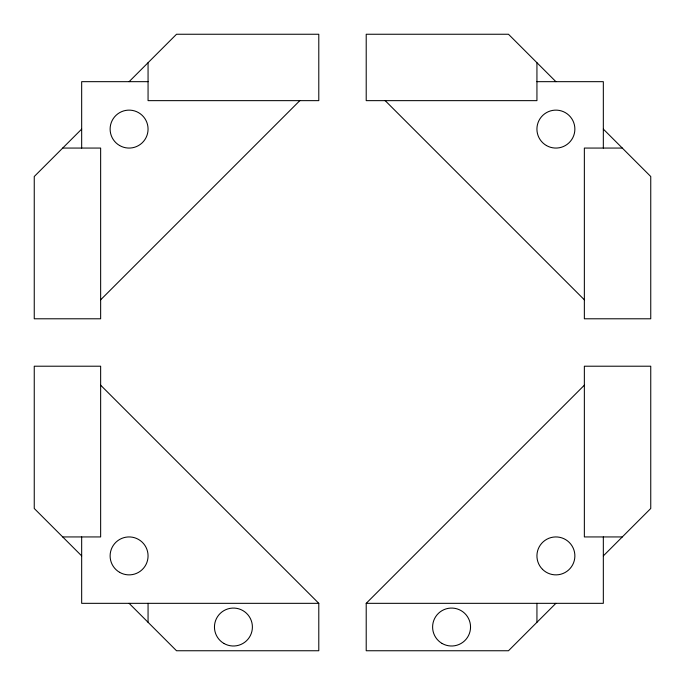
<?xml version="1.0" encoding="UTF-8"?>
<svg xmlns="http://www.w3.org/2000/svg" width="685" height="685" viewBox="0 0 685 685"><rect width="100%" height="100%" fill="white"/><g stroke="black" fill="none" stroke-linecap="round" stroke-linejoin="round"><path stroke-width="1.03" d="M81.669 129.097L34.25 176.516L34.25 318.79L100.644 318.79L100.644 148.063L62.703 148.063M129.097 81.669L176.516 34.25L318.79 34.25L318.79 100.644L148.063 100.644L148.063 62.703M100.549 299.91L299.91 100.549M555.903 603.331L508.484 650.75L366.21 650.75L366.21 603.331L584.451 385.09M603.331 555.903L650.75 508.484L650.75 366.21L584.356 366.21L584.356 536.937L622.297 536.937M148.063 81.669L81.669 81.669L81.669 148.063M536.937 81.669L603.331 81.669L603.331 148.063M622.297 148.063L584.356 148.063L584.356 318.79L650.75 318.79L650.75 176.516L603.331 129.097M62.703 536.937L100.644 536.937L100.644 366.21L34.25 366.21L34.25 508.484L81.669 555.903M129.097 603.331L176.516 650.75L318.79 650.75L318.79 603.331L81.669 603.331L81.669 536.937M366.21 603.331L603.331 603.331L603.331 536.937M555.903 81.669L508.484 34.25L366.21 34.25L366.21 100.644L536.937 100.644L536.937 62.703M385.09 100.549L584.451 299.91M100.549 385.09L318.79 603.331M536.937 603.331L536.937 622.297M148.063 603.331L148.063 622.297M542.494 569.321A18.966 18.966 0 0 0 574.227 560.809A18.966 18.966 0 0 0 550.997 537.579A18.966 18.966 0 0 0 542.494 569.321M442.09 643.463A18.966 18.966 0 0 0 470.544 627.04A18.966 18.966 0 0 0 442.09 610.609A18.966 18.966 0 0 0 442.09 643.463M223.944 643.463A18.966 18.966 0 0 0 252.397 627.04A18.966 18.966 0 0 0 223.944 610.609A18.966 18.966 0 0 0 223.944 643.463M119.61 572.335A18.966 18.966 0 0 0 148.063 555.903A18.966 18.966 0 0 0 119.61 539.472A18.966 18.966 0 0 0 119.61 572.335M546.416 145.528A18.966 18.966 0 0 0 574.869 129.097A18.966 18.966 0 0 0 546.416 112.665A18.966 18.966 0 0 0 546.416 145.528M119.61 145.528A18.966 18.966 0 0 0 148.063 129.097A18.966 18.966 0 0 0 119.61 112.665A18.966 18.966 0 0 0 119.61 145.528"/></g></svg>
